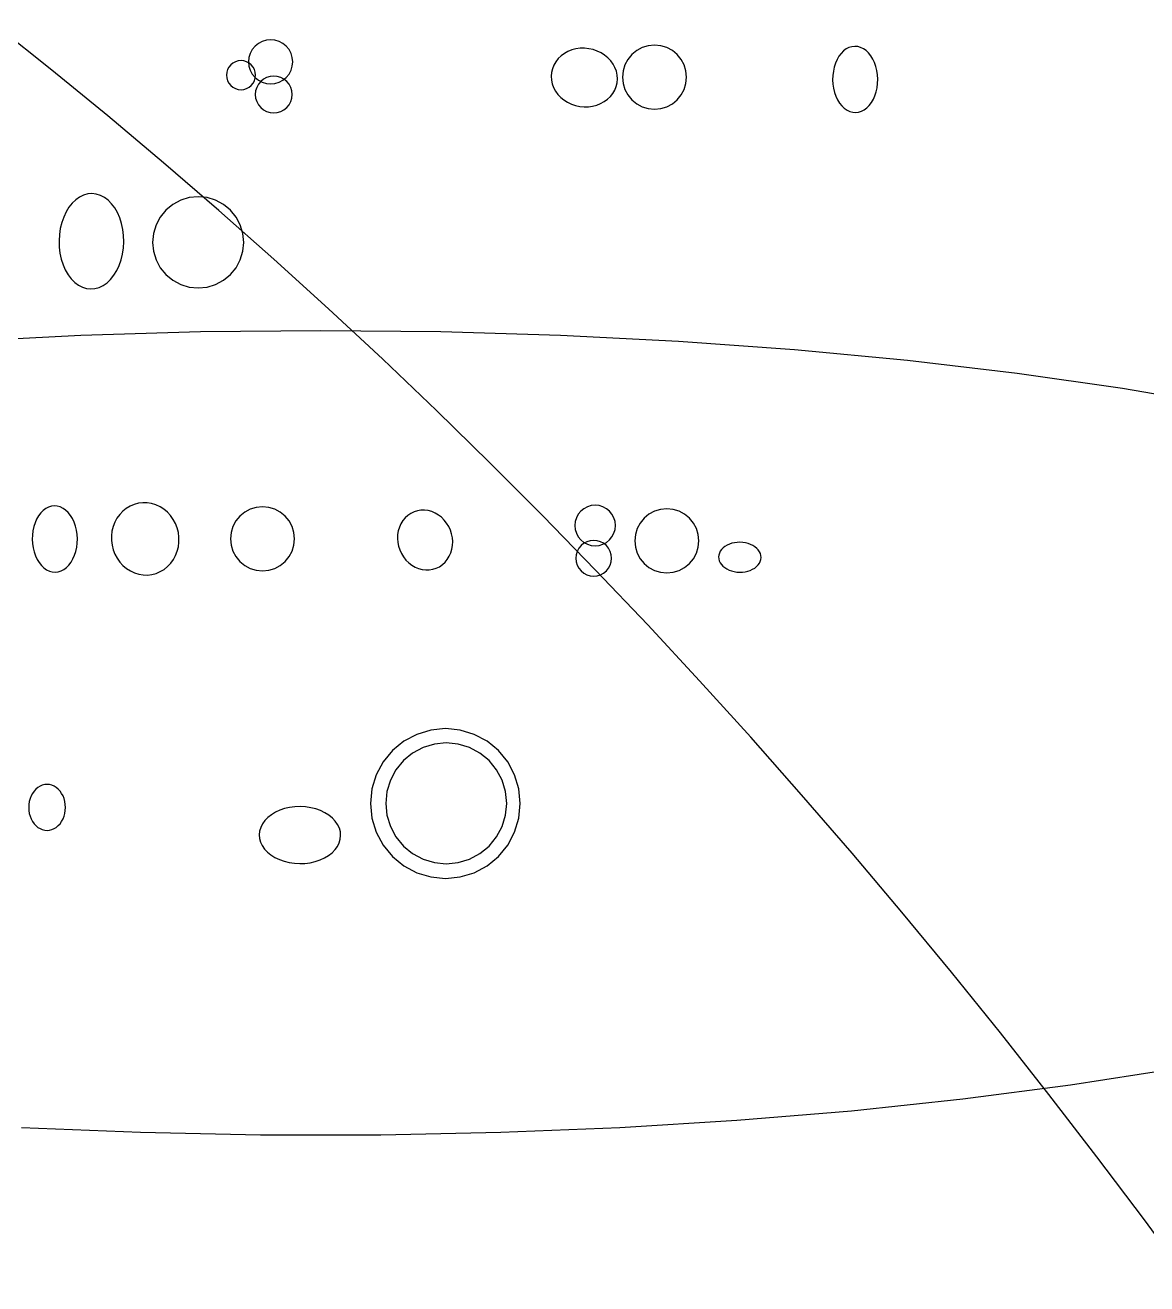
# Model space of a CAD drawing. Extents: x -1 to 217, y -22 to 302.
# Drawn here: x 150.87 to 174.12, y 235.96 to 262.04 of the extents above; entities that cross this region are included whole.
import ezdxf

# ---------------------------------------------------------------- set-up
doc = ezdxf.new("R2010")
doc.units = 0

msp = doc.modelspace()

# ---------------------------------------------------------------- linework, layer by layer
at = {"layer": 'CIRCLES'}
for p, q in [((155.702, 261.662), (155.632, 261.605)), ((155.781, 261.704), (155.702, 261.662)), ((155.867, 261.73), (155.781, 261.704)), ((155.956, 261.739), (155.867, 261.73)), ((156.045, 261.73), (155.956, 261.739)), ((156.131, 261.704), (156.045, 261.73)), ((156.21, 261.662), (156.131, 261.704)), ((156.28, 261.605), (156.21, 261.662)), ((155.533, 261.457), (155.507, 261.371)), ((155.575, 261.536), (155.533, 261.457)), ((155.632, 261.605), (155.575, 261.536)), ((156.337, 261.536), (156.28, 261.605)), ((156.379, 261.457), (156.337, 261.536)), ((156.405, 261.371), (156.379, 261.457)), ((163.445, 261.434), (163.362, 261.333)), ((163.546, 261.516), (163.445, 261.434)), ((163.66, 261.578), (163.546, 261.516)), ((163.785, 261.615), (163.66, 261.578)), ((163.915, 261.628), (163.785, 261.615)), ((164.044, 261.615), (163.915, 261.628)), ((164.169, 261.578), (164.044, 261.615)), ((164.284, 261.516), (164.169, 261.578)), ((164.384, 261.434), (164.284, 261.516)), ((164.467, 261.333), (164.384, 261.434)), ((155.064, 261.121), (155.047, 261.065)), ((155.092, 261.173), (155.064, 261.121)), ((155.129, 261.219), (155.092, 261.173)), ((155.175, 261.256), (155.129, 261.219)), ((155.227, 261.284), (155.175, 261.256)), ((155.283, 261.301), (155.227, 261.284)), ((155.342, 261.307), (155.283, 261.301)), ((155.401, 261.301), (155.342, 261.307)), ((155.457, 261.284), (155.401, 261.301)), ((155.509, 261.256), (155.457, 261.284)), ((155.507, 261.371), (155.498, 261.281)), ((155.498, 261.281), (155.507, 261.192)), ((155.507, 261.192), (155.533, 261.106)), ((155.555, 261.219), (155.509, 261.256)), ((155.592, 261.173), (155.555, 261.219)), ((155.62, 261.121), (155.592, 261.173)), ((155.637, 261.065), (155.62, 261.121)), ((156.379, 261.106), (156.405, 261.192)), ((156.414, 261.281), (156.405, 261.371)), ((156.405, 261.192), (156.414, 261.281)), ((163.301, 261.218), (163.263, 261.093)), ((163.362, 261.333), (163.301, 261.218)), ((164.528, 261.218), (164.467, 261.333)), ((164.566, 261.093), (164.528, 261.218)), ((155.047, 261.065), (155.041, 261.006)), ((155.041, 261.006), (155.047, 260.947)), ((155.047, 260.947), (155.064, 260.891)), ((155.064, 260.891), (155.092, 260.839)), ((155.533, 261.106), (155.575, 261.027)), ((155.575, 261.027), (155.632, 260.958)), ((155.592, 260.839), (155.62, 260.891)), ((155.62, 260.891), (155.637, 260.947)), ((155.632, 260.958), (155.702, 260.901)), ((155.643, 261.006), (155.637, 261.065)), ((155.637, 260.947), (155.643, 261.006)), ((155.702, 260.901), (155.781, 260.858)), ((155.75, 260.874), (155.702, 260.816)), ((155.807, 260.921), (155.75, 260.874)), ((155.781, 260.858), (155.867, 260.832)), ((155.873, 260.957), (155.807, 260.921)), ((155.945, 260.978), (155.873, 260.957)), ((156.019, 260.986), (155.945, 260.978)), ((156.094, 260.978), (156.019, 260.986)), ((156.045, 260.832), (156.131, 260.858)), ((156.166, 260.957), (156.094, 260.978)), ((156.131, 260.858), (156.21, 260.901)), ((156.232, 260.921), (156.166, 260.957)), ((156.21, 260.901), (156.28, 260.958)), ((156.289, 260.874), (156.232, 260.921)), ((156.28, 260.958), (156.337, 261.027)), ((156.337, 260.816), (156.289, 260.874)), ((156.337, 261.027), (156.379, 261.106)), ((163.263, 261.093), (163.25, 260.964)), ((163.25, 260.964), (163.263, 260.834)), ((164.579, 260.964), (164.566, 261.093)), ((164.566, 260.834), (164.579, 260.964)), ((155.092, 260.839), (155.129, 260.793)), ((155.129, 260.793), (155.175, 260.756)), ((155.175, 260.756), (155.227, 260.728)), ((155.227, 260.728), (155.283, 260.711)), ((155.283, 260.711), (155.342, 260.705)), ((155.342, 260.705), (155.401, 260.711)), ((155.401, 260.711), (155.457, 260.728)), ((155.457, 260.728), (155.509, 260.756)), ((155.509, 260.756), (155.555, 260.793)), ((155.555, 260.793), (155.592, 260.839)), ((155.645, 260.678), (155.638, 260.604)), ((155.638, 260.604), (155.645, 260.53)), ((155.667, 260.75), (155.645, 260.678)), ((155.702, 260.816), (155.667, 260.75)), ((155.867, 260.832), (155.956, 260.823)), ((155.956, 260.823), (156.045, 260.832)), ((156.372, 260.75), (156.337, 260.816)), ((156.394, 260.678), (156.372, 260.75)), ((156.401, 260.604), (156.394, 260.678)), ((156.394, 260.53), (156.401, 260.604)), ((163.263, 260.834), (163.301, 260.71)), ((163.301, 260.71), (163.362, 260.595)), ((163.362, 260.595), (163.445, 260.494)), ((164.384, 260.494), (164.467, 260.595)), ((164.467, 260.595), (164.528, 260.71)), ((164.528, 260.71), (164.566, 260.834)), ((155.645, 260.53), (155.667, 260.458)), ((155.667, 260.458), (155.702, 260.392)), ((155.702, 260.392), (155.75, 260.334)), ((155.75, 260.334), (155.807, 260.287)), ((156.232, 260.287), (156.289, 260.334)), ((156.289, 260.334), (156.337, 260.392)), ((156.337, 260.392), (156.372, 260.458)), ((156.372, 260.458), (156.394, 260.53)), ((163.445, 260.494), (163.546, 260.411)), ((163.546, 260.411), (163.66, 260.35)), ((163.66, 260.35), (163.785, 260.312)), ((164.044, 260.312), (164.169, 260.35)), ((164.169, 260.35), (164.284, 260.411)), ((164.284, 260.411), (164.384, 260.494)), ((155.807, 260.287), (155.873, 260.251)), ((155.873, 260.251), (155.945, 260.23)), ((155.945, 260.23), (156.019, 260.222)), ((156.019, 260.222), (156.094, 260.23)), ((156.094, 260.23), (156.166, 260.251)), ((156.166, 260.251), (156.232, 260.287)), ((163.785, 260.312), (163.915, 260.3)), ((163.915, 260.3), (164.044, 260.312)), ((153.928, 258.327), (153.785, 258.209)), ((154.091, 258.414), (153.928, 258.327)), ((154.269, 258.468), (154.091, 258.414)), ((154.453, 258.486), (154.269, 258.468)), ((154.638, 258.468), (154.453, 258.486)), ((154.815, 258.414), (154.638, 258.468)), ((154.978, 258.327), (154.815, 258.414)), ((155.122, 258.209), (154.978, 258.327)), ((153.667, 258.066), (153.58, 257.902)), ((153.785, 258.209), (153.667, 258.066)), ((155.239, 258.066), (155.122, 258.209)), ((155.326, 257.902), (155.239, 258.066)), ((153.526, 257.725), (153.508, 257.541)), ((153.58, 257.902), (153.526, 257.725)), ((155.38, 257.725), (155.326, 257.902)), ((155.398, 257.541), (155.38, 257.725)), ((153.508, 257.541), (153.526, 257.356)), ((155.38, 257.356), (155.398, 257.541)), ((153.526, 257.356), (153.58, 257.179)), ((155.326, 257.179), (155.38, 257.356)), ((153.58, 257.179), (153.667, 257.016)), ((153.667, 257.016), (153.785, 256.872)), ((155.122, 256.872), (155.239, 257.016)), ((155.239, 257.016), (155.326, 257.179)), ((153.785, 256.872), (153.928, 256.755)), ((153.928, 256.755), (154.091, 256.667)), ((154.815, 256.667), (154.978, 256.755)), ((154.978, 256.755), (155.122, 256.872)), ((154.091, 256.667), (154.269, 256.614)), ((154.269, 256.614), (154.453, 256.596)), ((154.453, 256.596), (154.638, 256.614)), ((154.638, 256.614), (154.815, 256.667)), ((155.532, 252.01), (155.418, 251.949)), ((155.657, 252.048), (155.532, 252.01)), ((155.787, 252.061), (155.657, 252.048)), ((155.916, 252.048), (155.787, 252.061)), ((156.041, 252.01), (155.916, 252.048)), ((156.156, 251.949), (156.041, 252.01)), ((162.45, 252.021), (162.386, 251.969)), ((162.522, 252.06), (162.45, 252.021)), ((162.601, 252.084), (162.522, 252.06)), ((162.683, 252.092), (162.601, 252.084)), ((162.765, 252.084), (162.683, 252.092)), ((162.844, 252.06), (162.765, 252.084)), ((162.917, 252.021), (162.844, 252.06)), ((162.981, 251.969), (162.917, 252.021)), ((164.039, 252.006), (163.914, 251.968)), ((164.169, 252.018), (164.039, 252.006)), ((164.298, 252.006), (164.169, 252.018)), ((164.423, 251.968), (164.298, 252.006)), ((155.234, 251.766), (155.173, 251.651)), ((155.317, 251.866), (155.234, 251.766)), ((155.418, 251.949), (155.317, 251.866)), ((156.256, 251.866), (156.156, 251.949)), ((156.339, 251.766), (156.256, 251.866)), ((156.4, 251.651), (156.339, 251.766)), ((162.271, 251.754), (162.263, 251.672)), ((162.295, 251.833), (162.271, 251.754)), ((162.334, 251.905), (162.295, 251.833)), ((162.386, 251.969), (162.334, 251.905)), ((163.033, 251.905), (162.981, 251.969)), ((163.072, 251.833), (163.033, 251.905)), ((163.096, 251.754), (163.072, 251.833)), ((163.104, 251.672), (163.096, 251.754)), ((163.616, 251.723), (163.555, 251.608)), ((163.699, 251.824), (163.616, 251.723)), ((163.8, 251.907), (163.699, 251.824)), ((163.914, 251.968), (163.8, 251.907)), ((164.538, 251.907), (164.423, 251.968)), ((164.638, 251.824), (164.538, 251.907)), ((164.721, 251.723), (164.638, 251.824)), ((164.782, 251.608), (164.721, 251.723)), ((155.135, 251.526), (155.122, 251.397)), ((155.173, 251.651), (155.135, 251.526)), ((156.438, 251.526), (156.4, 251.651)), ((156.451, 251.397), (156.438, 251.526)), ((162.263, 251.672), (162.271, 251.59)), ((162.271, 251.59), (162.295, 251.511)), ((162.295, 251.511), (162.334, 251.438)), ((163.033, 251.438), (163.072, 251.511)), ((163.072, 251.511), (163.096, 251.59)), ((163.096, 251.59), (163.104, 251.672)), ((163.517, 251.484), (163.504, 251.354)), ((163.555, 251.608), (163.517, 251.484)), ((164.82, 251.484), (164.782, 251.608)), ((164.833, 251.354), (164.82, 251.484)), ((155.122, 251.397), (155.135, 251.267)), ((155.135, 251.267), (155.173, 251.142)), ((156.4, 251.142), (156.438, 251.267)), ((156.438, 251.267), (156.451, 251.397)), ((162.334, 251.438), (162.386, 251.374)), ((162.391, 251.257), (162.345, 251.2)), ((162.386, 251.374), (162.45, 251.322)), ((162.447, 251.303), (162.391, 251.257)), ((162.511, 251.337), (162.447, 251.303)), ((162.45, 251.322), (162.522, 251.283)), ((162.581, 251.358), (162.511, 251.337)), ((162.522, 251.283), (162.601, 251.259)), ((162.653, 251.365), (162.581, 251.358)), ((162.601, 251.259), (162.683, 251.251)), ((162.726, 251.358), (162.653, 251.365)), ((162.683, 251.251), (162.765, 251.259)), ((162.795, 251.337), (162.726, 251.358)), ((162.765, 251.259), (162.844, 251.283)), ((162.859, 251.303), (162.795, 251.337)), ((162.844, 251.283), (162.917, 251.322)), ((162.916, 251.257), (162.859, 251.303)), ((162.962, 251.2), (162.916, 251.257)), ((162.917, 251.322), (162.981, 251.374)), ((162.981, 251.374), (163.033, 251.438)), ((163.504, 251.354), (163.517, 251.225)), ((163.517, 251.225), (163.555, 251.1)), ((164.782, 251.1), (164.82, 251.225)), ((164.82, 251.225), (164.833, 251.354)), ((155.173, 251.142), (155.234, 251.027)), ((155.234, 251.027), (155.317, 250.927)), ((156.256, 250.927), (156.339, 251.027)), ((156.339, 251.027), (156.4, 251.142)), ((162.289, 251.067), (162.282, 250.994)), ((162.282, 250.994), (162.289, 250.922)), ((162.31, 251.136), (162.289, 251.067)), ((162.345, 251.2), (162.31, 251.136)), ((162.996, 251.136), (162.962, 251.2)), ((163.017, 251.067), (162.996, 251.136)), ((163.024, 250.994), (163.017, 251.067)), ((163.017, 250.922), (163.024, 250.994)), ((163.555, 251.1), (163.616, 250.985)), ((163.616, 250.985), (163.699, 250.884)), ((164.638, 250.884), (164.721, 250.985)), ((164.721, 250.985), (164.782, 251.1)), ((155.317, 250.927), (155.418, 250.844)), ((155.418, 250.844), (155.532, 250.783)), ((155.532, 250.783), (155.657, 250.745)), ((155.657, 250.745), (155.787, 250.732)), ((155.787, 250.732), (155.916, 250.745)), ((155.916, 250.745), (156.041, 250.783)), ((156.041, 250.783), (156.156, 250.844)), ((156.156, 250.844), (156.256, 250.927)), ((162.289, 250.922), (162.31, 250.852)), ((162.31, 250.852), (162.345, 250.788)), ((162.345, 250.788), (162.391, 250.732)), ((162.391, 250.732), (162.447, 250.686)), ((162.447, 250.686), (162.511, 250.651)), ((162.795, 250.651), (162.859, 250.686)), ((162.859, 250.686), (162.916, 250.732)), ((162.916, 250.732), (162.962, 250.788)), ((162.962, 250.788), (162.996, 250.852)), ((162.996, 250.852), (163.017, 250.922)), ((163.699, 250.884), (163.8, 250.802)), ((163.8, 250.802), (163.914, 250.74)), ((163.914, 250.74), (164.039, 250.703)), ((164.039, 250.703), (164.169, 250.69)), ((164.169, 250.69), (164.298, 250.703)), ((164.298, 250.703), (164.423, 250.74)), ((164.423, 250.74), (164.538, 250.802)), ((164.538, 250.802), (164.638, 250.884)), ((162.511, 250.651), (162.581, 250.63)), ((162.581, 250.63), (162.653, 250.623)), ((162.653, 250.623), (162.726, 250.63)), ((162.726, 250.63), (162.795, 250.651)), ((158.986, 247.344), (158.717, 247.201)), ((159.277, 247.432), (158.986, 247.344)), ((159.579, 247.462), (159.277, 247.432)), ((159.882, 247.432), (159.579, 247.462)), ((160.173, 247.344), (159.882, 247.432)), ((160.442, 247.201), (160.173, 247.344)), ((158.717, 247.201), (158.482, 247.008)), ((159.117, 247.073), (158.9, 246.957)), ((159.352, 247.144), (159.117, 247.073)), ((159.597, 247.168), (159.352, 247.144)), ((159.841, 247.144), (159.597, 247.168)), ((160.076, 247.073), (159.841, 247.144)), ((160.293, 246.957), (160.076, 247.073)), ((160.677, 247.008), (160.442, 247.201)), ((158.289, 246.773), (158.146, 246.504)), ((158.482, 247.008), (158.289, 246.773)), ((158.71, 246.801), (158.554, 246.611)), ((158.9, 246.957), (158.71, 246.801)), ((160.483, 246.801), (160.293, 246.957)), ((160.639, 246.611), (160.483, 246.801)), ((160.87, 246.773), (160.677, 247.008)), ((161.013, 246.504), (160.87, 246.773)), ((158.554, 246.611), (158.438, 246.394)), ((160.755, 246.394), (160.639, 246.611)), ((158.146, 246.504), (158.057, 246.213)), ((158.438, 246.394), (158.367, 246.159)), ((160.826, 246.159), (160.755, 246.394)), ((161.102, 246.213), (161.013, 246.504)), ((158.057, 246.213), (158.028, 245.91)), ((158.367, 246.159), (158.343, 245.914)), ((160.85, 245.914), (160.826, 246.159)), ((161.131, 245.91), (161.102, 246.213)), ((158.028, 245.91), (158.057, 245.608)), ((158.343, 245.914), (158.367, 245.67)), ((160.826, 245.67), (160.85, 245.914)), ((161.102, 245.608), (161.131, 245.91)), ((158.057, 245.608), (158.146, 245.316)), ((158.367, 245.67), (158.438, 245.435)), ((160.755, 245.435), (160.826, 245.67)), ((161.013, 245.316), (161.102, 245.608)), ((158.146, 245.316), (158.289, 245.048)), ((158.438, 245.435), (158.554, 245.218)), ((158.554, 245.218), (158.71, 245.028)), ((160.483, 245.028), (160.639, 245.218)), ((160.639, 245.218), (160.755, 245.435)), ((160.87, 245.048), (161.013, 245.316)), ((158.289, 245.048), (158.482, 244.813)), ((158.71, 245.028), (158.9, 244.872)), ((160.293, 244.872), (160.483, 245.028)), ((160.677, 244.813), (160.87, 245.048)), ((158.482, 244.813), (158.717, 244.62)), ((158.9, 244.872), (159.117, 244.756)), ((159.117, 244.756), (159.352, 244.685)), ((159.352, 244.685), (159.597, 244.661)), ((159.597, 244.661), (159.841, 244.685)), ((159.841, 244.685), (160.076, 244.756)), ((160.076, 244.756), (160.293, 244.872)), ((160.442, 244.62), (160.677, 244.813)), ((158.717, 244.62), (158.986, 244.476)), ((158.986, 244.476), (159.277, 244.388)), ((159.882, 244.388), (160.173, 244.476)), ((160.173, 244.476), (160.442, 244.62)), ((159.277, 244.388), (159.579, 244.358)), ((159.579, 244.358), (159.882, 244.388))]:
    msp.add_line(p, q, dxfattribs=at)
at = {"layer": 'ELLIPSES'}
for p, q in [((151.417, 261.111), (150.247, 262.042)), ((161.977, 261.405), (161.917, 261.348)), ((162.045, 261.455), (161.977, 261.405)), ((162.12, 261.496), (162.045, 261.455)), ((162.2, 261.528), (162.12, 261.496)), ((162.286, 261.55), (162.2, 261.528)), ((162.374, 261.562), (162.286, 261.55)), ((162.463, 261.563), (162.374, 261.562)), ((162.553, 261.554), (162.463, 261.563)), ((162.641, 261.535), (162.553, 261.554)), ((162.726, 261.506), (162.641, 261.535)), ((162.806, 261.468), (162.726, 261.506)), ((162.88, 261.421), (162.806, 261.468)), ((162.947, 261.365), (162.88, 261.421)), ((167.739, 261.398), (167.699, 261.33)), ((167.784, 261.457), (167.739, 261.398)), ((167.834, 261.508), (167.784, 261.457)), ((167.888, 261.548), (167.834, 261.508)), ((167.945, 261.578), (167.888, 261.548)), ((168.005, 261.596), (167.945, 261.578)), ((168.066, 261.603), (168.005, 261.596)), ((168.127, 261.598), (168.066, 261.603)), ((168.187, 261.581), (168.127, 261.598)), ((168.246, 261.553), (168.187, 261.581)), ((168.301, 261.515), (168.246, 261.553)), ((168.352, 261.465), (168.301, 261.515)), ((168.399, 261.407), (168.352, 261.465)), ((168.441, 261.34), (168.399, 261.407)), ((161.797, 261.14), (161.779, 261.063)), ((161.826, 261.214), (161.797, 261.14)), ((161.866, 261.284), (161.826, 261.214)), ((161.917, 261.348), (161.866, 261.284)), ((163.006, 261.303), (162.947, 261.365)), ((163.055, 261.235), (163.006, 261.303)), ((163.094, 261.162), (163.055, 261.235)), ((163.123, 261.086), (163.094, 261.162)), ((167.64, 261.174), (167.622, 261.089)), ((167.666, 261.255), (167.64, 261.174)), ((167.699, 261.33), (167.666, 261.255)), ((168.475, 261.266), (168.441, 261.34)), ((168.504, 261.186), (168.475, 261.266)), ((168.524, 261.101), (168.504, 261.186)), ((152.579, 260.16), (151.417, 261.111)), ((161.779, 261.063), (161.772, 260.984)), ((161.772, 260.984), (161.777, 260.904)), ((161.777, 260.904), (161.794, 260.826)), ((163.14, 261.007), (163.123, 261.086)), ((163.138, 260.848), (163.145, 260.928)), ((163.145, 260.928), (163.14, 261.007)), ((167.611, 261), (167.608, 260.911)), ((167.608, 260.911), (167.614, 260.821)), ((167.622, 261.089), (167.611, 261)), ((168.538, 261.013), (168.524, 261.101)), ((168.543, 260.924), (168.538, 261.013)), ((168.54, 260.834), (168.543, 260.924)), ((161.794, 260.826), (161.822, 260.749)), ((161.822, 260.749), (161.862, 260.676)), ((161.862, 260.676), (161.911, 260.608)), ((161.911, 260.608), (161.97, 260.546)), ((163, 260.563), (163.05, 260.627)), ((163.05, 260.627), (163.091, 260.697)), ((163.091, 260.697), (163.12, 260.771)), ((163.12, 260.771), (163.138, 260.848)), ((167.614, 260.821), (167.627, 260.734)), ((167.627, 260.734), (167.648, 260.649)), ((167.648, 260.649), (167.676, 260.569)), ((168.485, 260.58), (168.511, 260.661)), ((168.511, 260.661), (168.529, 260.746)), ((168.529, 260.746), (168.54, 260.834)), ((161.97, 260.546), (162.037, 260.491)), ((162.037, 260.491), (162.111, 260.444)), ((162.111, 260.444), (162.191, 260.405)), ((162.191, 260.405), (162.276, 260.376)), ((162.276, 260.376), (162.364, 260.357)), ((162.364, 260.357), (162.454, 260.348)), ((162.454, 260.348), (162.543, 260.35)), ((162.543, 260.35), (162.631, 260.362)), ((162.631, 260.362), (162.717, 260.384)), ((162.717, 260.384), (162.797, 260.415)), ((162.797, 260.415), (162.872, 260.457)), ((162.872, 260.457), (162.94, 260.506)), ((162.94, 260.506), (163, 260.563)), ((167.676, 260.569), (167.711, 260.495)), ((167.711, 260.495), (167.752, 260.428)), ((167.752, 260.428), (167.799, 260.369)), ((167.799, 260.369), (167.85, 260.32)), ((168.318, 260.327), (168.368, 260.377)), ((168.368, 260.377), (168.413, 260.437)), ((168.413, 260.437), (168.452, 260.505)), ((168.452, 260.505), (168.485, 260.58)), ((153.734, 259.191), (152.579, 260.16)), ((167.85, 260.32), (167.906, 260.281)), ((167.906, 260.281), (167.964, 260.253)), ((167.964, 260.253), (168.024, 260.237)), ((168.024, 260.237), (168.085, 260.232)), ((168.085, 260.232), (168.146, 260.238)), ((168.146, 260.238), (168.206, 260.257)), ((168.206, 260.257), (168.263, 260.286)), ((168.263, 260.286), (168.318, 260.327)), ((154.882, 258.202), (153.734, 259.191)), ((152.078, 258.519), (151.995, 258.479)), ((152.165, 258.543), (152.078, 258.519)), ((152.252, 258.551), (152.165, 258.543)), ((152.34, 258.541), (152.252, 258.551)), ((152.426, 258.515), (152.34, 258.541)), ((152.508, 258.472), (152.426, 258.515)), ((151.774, 258.267), (151.715, 258.171)), ((151.841, 258.352), (151.774, 258.267)), ((151.915, 258.423), (151.841, 258.352)), ((151.995, 258.479), (151.915, 258.423)), ((152.586, 258.414), (152.508, 258.472)), ((152.658, 258.341), (152.586, 258.414)), ((152.723, 258.255), (152.658, 258.341)), ((152.78, 258.157), (152.723, 258.255)), ((151.665, 258.064), (151.624, 257.949)), ((151.715, 258.171), (151.665, 258.064)), ((152.827, 258.049), (152.78, 258.157)), ((152.864, 257.933), (152.827, 258.049)), ((156.022, 257.193), (154.882, 258.202)), ((151.595, 257.827), (151.576, 257.7)), ((151.624, 257.949), (151.595, 257.827)), ((152.891, 257.81), (152.864, 257.933)), ((152.906, 257.683), (152.891, 257.81)), ((151.576, 257.7), (151.568, 257.571)), ((151.568, 257.571), (151.572, 257.442)), ((152.903, 257.425), (152.91, 257.554)), ((152.91, 257.554), (152.906, 257.683)), ((151.572, 257.442), (151.588, 257.315)), ((151.588, 257.315), (151.615, 257.193)), ((152.854, 257.176), (152.884, 257.298)), ((152.884, 257.298), (152.903, 257.425)), ((151.615, 257.193), (151.652, 257.076)), ((151.652, 257.076), (151.699, 256.968)), ((151.699, 256.968), (151.756, 256.87)), ((152.705, 256.858), (152.764, 256.954)), ((152.764, 256.954), (152.814, 257.061)), ((152.814, 257.061), (152.854, 257.176)), ((157.154, 256.166), (156.022, 257.193)), ((151.756, 256.87), (151.821, 256.784)), ((151.821, 256.784), (151.893, 256.711)), ((151.893, 256.711), (151.971, 256.653)), ((152.484, 256.647), (152.564, 256.703)), ((152.564, 256.703), (152.638, 256.773)), ((152.638, 256.773), (152.705, 256.858)), ((151.971, 256.653), (152.053, 256.611)), ((152.053, 256.611), (152.139, 256.584)), ((152.139, 256.584), (152.226, 256.575)), ((152.226, 256.575), (152.314, 256.582)), ((152.314, 256.582), (152.4, 256.606)), ((152.4, 256.606), (152.484, 256.647)), ((158.279, 255.12), (157.154, 256.166)), ((154.5, 255.684), (152.022, 255.609)), ((156.993, 255.709), (154.5, 255.684)), ((159.486, 255.684), (156.993, 255.709)), ((161.964, 255.609), (159.486, 255.684)), ((152.022, 255.609), (149.574, 255.484)), ((164.412, 255.484), (161.964, 255.609)), ((166.816, 255.311), (164.412, 255.484)), ((159.395, 254.055), (158.279, 255.12)), ((169.16, 255.09), (166.816, 255.311)), ((171.432, 254.822), (169.16, 255.09)), ((173.616, 254.51), (171.432, 254.822)), ((175.701, 254.155), (173.616, 254.51)), ((160.502, 252.972), (159.395, 254.055)), ((161.602, 251.87), (160.502, 252.972)), ((151.293, 252.023), (151.239, 251.983)), ((151.351, 252.053), (151.293, 252.023)), ((151.411, 252.071), (151.351, 252.053)), ((151.471, 252.078), (151.411, 252.071)), ((151.532, 252.073), (151.471, 252.078)), ((151.593, 252.056), (151.532, 252.073)), ((151.651, 252.028), (151.593, 252.056)), ((151.706, 251.99), (151.651, 252.028)), ((151.758, 251.94), (151.706, 251.99)), ((152.963, 252.028), (152.891, 251.97)), ((153.042, 252.075), (152.963, 252.028)), ((153.127, 252.111), (153.042, 252.075)), ((153.216, 252.134), (153.127, 252.111)), ((153.307, 252.145), (153.216, 252.134)), ((153.398, 252.143), (153.307, 252.145)), ((153.489, 252.128), (153.398, 252.143)), ((153.578, 252.1), (153.489, 252.128)), ((153.663, 252.061), (153.578, 252.1)), ((153.743, 252.01), (153.663, 252.061)), ((153.816, 251.948), (153.743, 252.01)), ((159.072, 251.988), (158.999, 251.977)), ((159.147, 251.989), (159.072, 251.988)), ((159.221, 251.98), (159.147, 251.989)), ((151.072, 251.73), (151.046, 251.649)), ((151.104, 251.805), (151.072, 251.73)), ((151.144, 251.873), (151.104, 251.805)), ((151.189, 251.932), (151.144, 251.873)), ((151.239, 251.983), (151.189, 251.932)), ((151.805, 251.882), (151.758, 251.94)), ((151.846, 251.815), (151.805, 251.882)), ((151.881, 251.741), (151.846, 251.815)), ((151.909, 251.661), (151.881, 251.741)), ((152.725, 251.742), (152.69, 251.652)), ((152.77, 251.826), (152.725, 251.742)), ((152.826, 251.903), (152.77, 251.826)), ((152.891, 251.97), (152.826, 251.903)), ((153.881, 251.877), (153.816, 251.948)), ((153.937, 251.798), (153.881, 251.877)), ((153.983, 251.712), (153.937, 251.798)), ((158.697, 251.773), (158.657, 251.708)), ((158.745, 251.831), (158.697, 251.773)), ((158.801, 251.881), (158.745, 251.831)), ((158.862, 251.923), (158.801, 251.881)), ((158.929, 251.955), (158.862, 251.923)), ((158.999, 251.977), (158.929, 251.955)), ((159.295, 251.96), (159.221, 251.98)), ((159.367, 251.93), (159.295, 251.96)), ((159.434, 251.89), (159.367, 251.93)), ((159.497, 251.842), (159.434, 251.89)), ((159.555, 251.785), (159.497, 251.842)), ((159.605, 251.721), (159.555, 251.785)), ((162.692, 250.75), (161.602, 251.87)), ((151.017, 251.475), (151.014, 251.386)), ((151.027, 251.564), (151.017, 251.475)), ((151.046, 251.649), (151.027, 251.564)), ((151.93, 251.576), (151.909, 251.661)), ((151.943, 251.488), (151.93, 251.576)), ((151.948, 251.399), (151.943, 251.488)), ((152.666, 251.558), (152.655, 251.461)), ((152.69, 251.652), (152.666, 251.558)), ((154.019, 251.621), (153.983, 251.712)), ((154.043, 251.525), (154.019, 251.621)), ((154.055, 251.428), (154.043, 251.525)), ((158.589, 251.484), (158.586, 251.404)), ((158.603, 251.563), (158.589, 251.484)), ((158.625, 251.638), (158.603, 251.563)), ((158.657, 251.708), (158.625, 251.638)), ((159.648, 251.652), (159.605, 251.721)), ((159.683, 251.577), (159.648, 251.652)), ((159.708, 251.499), (159.683, 251.577)), ((159.724, 251.419), (159.708, 251.499)), ((151.014, 251.386), (151.019, 251.296)), ((151.019, 251.296), (151.032, 251.209)), ((151.032, 251.209), (151.053, 251.124)), ((151.916, 251.136), (151.935, 251.221)), ((151.935, 251.221), (151.945, 251.309)), ((151.945, 251.309), (151.948, 251.399)), ((152.655, 251.461), (152.655, 251.363)), ((152.655, 251.363), (152.667, 251.266)), ((152.667, 251.266), (152.692, 251.17)), ((154.02, 251.139), (154.044, 251.233)), ((154.044, 251.233), (154.055, 251.33)), ((154.055, 251.33), (154.055, 251.428)), ((158.586, 251.404), (158.592, 251.323)), ((158.592, 251.323), (158.609, 251.242)), ((158.609, 251.242), (158.634, 251.165)), ((159.714, 251.179), (159.727, 251.258)), ((159.731, 251.338), (159.724, 251.419)), ((159.727, 251.258), (159.731, 251.338)), ((165.336, 251.207), (165.303, 251.174)), ((165.374, 251.237), (165.336, 251.207)), ((165.418, 251.264), (165.374, 251.237)), ((165.466, 251.286), (165.418, 251.264)), ((165.518, 251.303), (165.466, 251.286)), ((165.572, 251.315), (165.518, 251.303)), ((165.629, 251.323), (165.572, 251.315)), ((165.686, 251.325), (165.629, 251.323)), ((165.744, 251.321), (165.686, 251.325)), ((165.8, 251.313), (165.744, 251.321)), ((165.855, 251.299), (165.8, 251.313)), ((165.906, 251.28), (165.855, 251.299)), ((165.954, 251.257), (165.906, 251.28)), ((165.996, 251.23), (165.954, 251.257)), ((166.034, 251.199), (165.996, 251.23)), ((151.053, 251.124), (151.081, 251.044)), ((151.081, 251.044), (151.116, 250.97)), ((151.116, 250.97), (151.157, 250.903)), ((151.818, 250.912), (151.857, 250.98)), ((151.857, 250.98), (151.89, 251.055)), ((151.89, 251.055), (151.916, 251.136)), ((152.692, 251.17), (152.727, 251.079)), ((152.727, 251.079), (152.773, 250.993)), ((152.773, 250.993), (152.829, 250.914)), ((153.884, 250.889), (153.94, 250.965)), ((153.94, 250.965), (153.986, 251.049)), ((153.986, 251.049), (154.02, 251.139)), ((158.634, 251.165), (158.669, 251.09)), ((158.669, 251.09), (158.711, 251.02)), ((158.711, 251.02), (158.762, 250.957)), ((158.762, 250.957), (158.819, 250.9)), ((159.571, 250.911), (159.619, 250.969)), ((159.619, 250.969), (159.66, 251.034)), ((159.66, 251.034), (159.691, 251.104)), ((159.691, 251.104), (159.714, 251.179)), ((165.247, 251.06), (165.243, 251.02)), ((165.243, 251.02), (165.246, 250.979)), ((165.246, 250.979), (165.257, 250.939)), ((165.259, 251.1), (165.247, 251.06)), ((165.278, 251.138), (165.259, 251.1)), ((165.303, 251.174), (165.278, 251.138)), ((166.066, 251.165), (166.034, 251.199)), ((166.091, 251.128), (166.066, 251.165)), ((166.109, 251.09), (166.091, 251.128)), ((166.107, 250.929), (166.118, 250.969)), ((166.119, 251.05), (166.109, 251.09)), ((166.118, 250.969), (166.123, 251.009)), ((166.123, 251.009), (166.119, 251.05)), ((151.157, 250.903), (151.204, 250.844)), ((151.204, 250.844), (151.256, 250.795)), ((151.256, 250.795), (151.311, 250.756)), ((151.311, 250.756), (151.369, 250.728)), ((151.369, 250.728), (151.429, 250.712)), ((151.429, 250.712), (151.491, 250.707)), ((151.491, 250.707), (151.551, 250.713)), ((151.551, 250.713), (151.611, 250.732)), ((151.611, 250.732), (151.669, 250.761)), ((151.669, 250.761), (151.723, 250.802)), ((151.723, 250.802), (151.773, 250.852)), ((151.773, 250.852), (151.818, 250.912)), ((152.829, 250.914), (152.894, 250.843)), ((152.894, 250.843), (152.967, 250.782)), ((152.967, 250.782), (153.047, 250.731)), ((153.047, 250.731), (153.132, 250.691)), ((153.132, 250.691), (153.221, 250.664)), ((153.495, 250.657), (153.583, 250.68)), ((153.583, 250.68), (153.668, 250.716)), ((153.668, 250.716), (153.747, 250.763)), ((153.747, 250.763), (153.82, 250.821)), ((153.82, 250.821), (153.884, 250.889)), ((158.819, 250.9), (158.882, 250.852)), ((158.882, 250.852), (158.95, 250.812)), ((158.95, 250.812), (159.021, 250.782)), ((159.021, 250.782), (159.095, 250.762)), ((159.095, 250.762), (159.17, 250.753)), ((159.17, 250.753), (159.245, 250.754)), ((159.245, 250.754), (159.318, 250.765)), ((159.318, 250.765), (159.388, 250.787)), ((159.388, 250.787), (159.455, 250.819)), ((159.455, 250.819), (159.516, 250.861)), ((159.516, 250.861), (159.571, 250.911)), ((163.774, 249.612), (162.692, 250.75)), ((165.257, 250.939), (165.275, 250.901)), ((165.275, 250.901), (165.3, 250.864)), ((165.3, 250.864), (165.331, 250.83)), ((165.331, 250.83), (165.369, 250.799)), ((165.369, 250.799), (165.412, 250.771)), ((165.412, 250.771), (165.459, 250.748)), ((165.459, 250.748), (165.511, 250.73)), ((165.511, 250.73), (165.565, 250.716)), ((165.565, 250.716), (165.622, 250.708)), ((165.622, 250.708), (165.679, 250.704)), ((165.679, 250.704), (165.736, 250.706)), ((165.736, 250.706), (165.793, 250.713)), ((165.793, 250.713), (165.848, 250.726)), ((165.848, 250.726), (165.899, 250.743)), ((165.899, 250.743), (165.948, 250.765)), ((165.948, 250.765), (165.991, 250.791)), ((165.991, 250.791), (166.03, 250.821)), ((166.03, 250.821), (166.062, 250.855)), ((166.062, 250.855), (166.088, 250.891)), ((166.088, 250.891), (166.107, 250.929)), ((153.221, 250.664), (153.312, 250.649)), ((153.312, 250.649), (153.404, 250.646)), ((153.404, 250.646), (153.495, 250.657)), ((164.847, 248.456), (163.774, 249.612)), ((165.911, 247.283), (164.847, 248.456)), ((166.965, 246.092), (165.911, 247.283)), ((151.175, 246.271), (151.13, 246.244)), ((151.222, 246.291), (151.175, 246.271)), ((151.271, 246.304), (151.222, 246.291)), ((151.321, 246.308), (151.271, 246.304)), ((151.37, 246.304), (151.321, 246.308)), ((151.419, 246.291), (151.37, 246.304)), ((151.466, 246.271), (151.419, 246.291)), ((151.511, 246.244), (151.466, 246.271)), ((150.968, 246.013), (150.952, 245.954)), ((150.99, 246.069), (150.968, 246.013)), ((151.018, 246.121), (150.99, 246.069)), ((151.051, 246.168), (151.018, 246.121)), ((151.088, 246.209), (151.051, 246.168)), ((151.13, 246.244), (151.088, 246.209)), ((151.553, 246.209), (151.511, 246.244)), ((151.59, 246.168), (151.553, 246.209)), ((151.623, 246.121), (151.59, 246.168)), ((151.651, 246.069), (151.623, 246.121)), ((151.673, 246.013), (151.651, 246.069)), ((151.689, 245.954), (151.673, 246.013)), ((168.01, 244.883), (166.965, 246.092)), ((150.943, 245.893), (150.939, 245.831)), ((150.939, 245.831), (150.943, 245.768)), ((150.952, 245.954), (150.943, 245.893)), ((150.943, 245.768), (150.952, 245.707)), ((151.698, 245.893), (151.689, 245.954)), ((151.689, 245.707), (151.698, 245.768)), ((151.702, 245.831), (151.698, 245.893)), ((151.698, 245.768), (151.702, 245.831)), ((156.054, 245.729), (155.971, 245.679)), ((156.146, 245.771), (156.054, 245.729)), ((156.246, 245.804), (156.146, 245.771)), ((156.35, 245.828), (156.246, 245.804)), ((156.459, 245.842), (156.35, 245.828)), ((156.569, 245.846), (156.459, 245.842)), ((156.679, 245.84), (156.569, 245.846)), ((156.787, 245.824), (156.679, 245.84)), ((156.891, 245.799), (156.787, 245.824)), ((156.99, 245.763), (156.891, 245.799)), ((157.082, 245.72), (156.99, 245.763)), ((150.952, 245.707), (150.968, 245.648)), ((150.968, 245.648), (150.99, 245.592)), ((150.99, 245.592), (151.018, 245.54)), ((151.018, 245.54), (151.051, 245.493)), ((151.051, 245.493), (151.088, 245.452)), ((151.553, 245.452), (151.59, 245.493)), ((151.59, 245.493), (151.623, 245.54)), ((151.623, 245.54), (151.651, 245.592)), ((151.651, 245.592), (151.673, 245.648)), ((151.673, 245.648), (151.689, 245.707)), ((155.786, 245.489), (155.75, 245.416)), ((155.836, 245.558), (155.786, 245.489)), ((155.897, 245.622), (155.836, 245.558)), ((155.971, 245.679), (155.897, 245.622)), ((157.164, 245.668), (157.082, 245.72)), ((157.236, 245.609), (157.164, 245.668)), ((157.297, 245.545), (157.236, 245.609)), ((157.345, 245.475), (157.297, 245.545)), ((157.38, 245.402), (157.345, 245.475)), ((151.088, 245.452), (151.13, 245.417)), ((151.13, 245.417), (151.175, 245.39)), ((151.175, 245.39), (151.222, 245.37)), ((151.222, 245.37), (151.271, 245.358)), ((151.271, 245.358), (151.321, 245.353)), ((151.321, 245.353), (151.37, 245.358)), ((151.37, 245.358), (151.419, 245.37)), ((151.419, 245.37), (151.466, 245.39)), ((151.466, 245.39), (151.511, 245.417)), ((151.511, 245.417), (151.553, 245.452)), ((155.728, 245.341), (155.72, 245.264)), ((155.72, 245.264), (155.726, 245.187)), ((155.75, 245.416), (155.728, 245.341)), ((157.401, 245.326), (157.38, 245.402)), ((157.399, 245.172), (157.407, 245.249)), ((157.407, 245.249), (157.401, 245.326)), ((155.726, 245.187), (155.747, 245.111)), ((155.747, 245.111), (155.782, 245.038)), ((155.782, 245.038), (155.83, 244.968)), ((155.83, 244.968), (155.891, 244.903)), ((157.23, 244.891), (157.292, 244.955)), ((157.292, 244.955), (157.341, 245.023)), ((157.341, 245.023), (157.377, 245.096)), ((157.377, 245.096), (157.399, 245.172)), ((155.891, 244.903), (155.963, 244.844)), ((155.963, 244.844), (156.046, 244.793)), ((156.046, 244.793), (156.137, 244.749)), ((156.137, 244.749), (156.236, 244.714)), ((156.236, 244.714), (156.34, 244.688)), ((156.34, 244.688), (156.448, 244.672)), ((156.668, 244.67), (156.777, 244.684)), ((156.777, 244.684), (156.882, 244.708)), ((156.882, 244.708), (156.981, 244.741)), ((156.981, 244.741), (157.073, 244.783)), ((157.073, 244.783), (157.156, 244.834)), ((157.156, 244.834), (157.23, 244.891)), ((169.045, 243.658), (168.01, 244.883)), ((156.448, 244.672), (156.558, 244.666)), ((156.558, 244.666), (156.668, 244.67)), ((170.07, 242.416), (169.045, 243.658)), ((171.086, 241.156), (170.07, 242.416)), ((172.091, 239.881), (171.086, 241.156)), ((172.536, 240.078), (174.672, 240.412)), ((170.306, 239.788), (172.536, 240.078)), ((167.996, 239.543), (170.306, 239.788)), ((173.086, 238.589), (172.091, 239.881)), ((165.621, 239.346), (167.996, 239.543)), ((163.193, 239.197), (165.621, 239.346)), ((150.793, 239.197), (153.258, 239.097)), ((153.258, 239.097), (155.746, 239.047)), ((155.746, 239.047), (158.241, 239.047)), ((158.241, 239.047), (160.728, 239.097)), ((160.728, 239.097), (163.193, 239.197)), ((174.071, 237.281), (173.086, 238.589)), ((175.045, 235.956), (174.071, 237.281))]:
    msp.add_line(p, q, dxfattribs=at)

doc.saveas('drawing.dxf')
